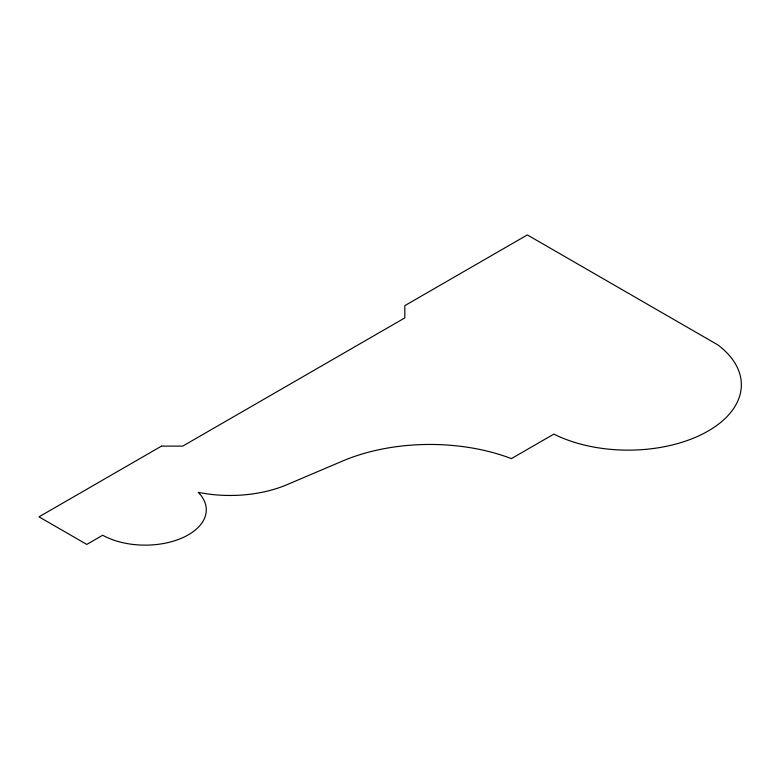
<?xml version="1.0" encoding="UTF-8"?>
<svg xmlns="http://www.w3.org/2000/svg" width="780" height="780" viewBox="0 0 780 780"><rect width="100%" height="100%" fill="white"/><g stroke="black" fill="none" stroke-linecap="round" stroke-linejoin="round"><path stroke-width="1.17" d="M161.509 446.111L39 516.847L86.775 544.43L102.697 535.236A61.133 35.295 0 0 0 182.695 537.703A61.133 35.295 0 0 0 198.237 492.336A96.125 55.497 0 0 0 287.118 484.633L342.508 461.058A147.381 85.088 0 0 1 511.407 458.62L553.868 434.109A113.207 65.364 0 0 0 705.773 432.354A113.207 65.364 0 0 0 717.873 344.916L527.329 234.916L404.82 305.643L404.82 317.899L182.744 446.111L161.509 446.111"/></g></svg>
